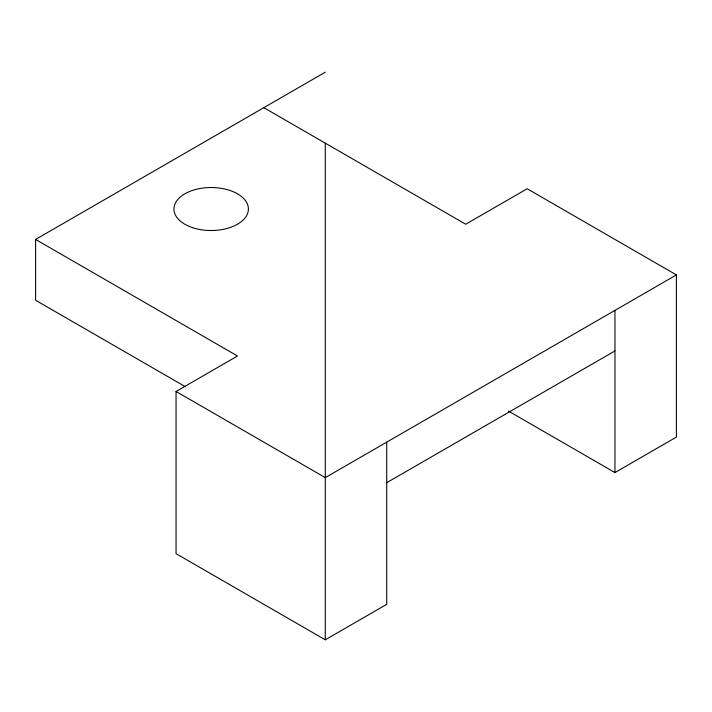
<?xml version="1.0" encoding="UTF-8"?>
<svg xmlns="http://www.w3.org/2000/svg" width="712" height="712" viewBox="0 0 712 712"><rect width="100%" height="100%" fill="white"/><g stroke="black" fill="none" stroke-linecap="round" stroke-linejoin="round"><path stroke-width="1.07" d="M185.583 386.839L35.6 300.25L35.6 239.437L325.277 72.188M386.723 442.152L386.723 604.328L325.277 639.812L176.051 553.651L176.051 391.475L237.497 356L35.6 239.437M508.386 411.038L614.954 472.563L676.4 437.088L676.4 274.912L325.277 477.627L176.051 391.475M386.723 482.7L614.954 350.927M676.4 274.912L527.174 188.751L465.728 224.236L263.832 107.672M614.954 310.387L614.954 472.563M325.277 143.148L325.277 639.812M192.543 227.644A37.247 21.502 0 0 0 248.408 209.025A37.247 21.502 0 0 0 192.543 190.407A37.247 21.502 0 0 0 192.543 227.644"/></g></svg>
